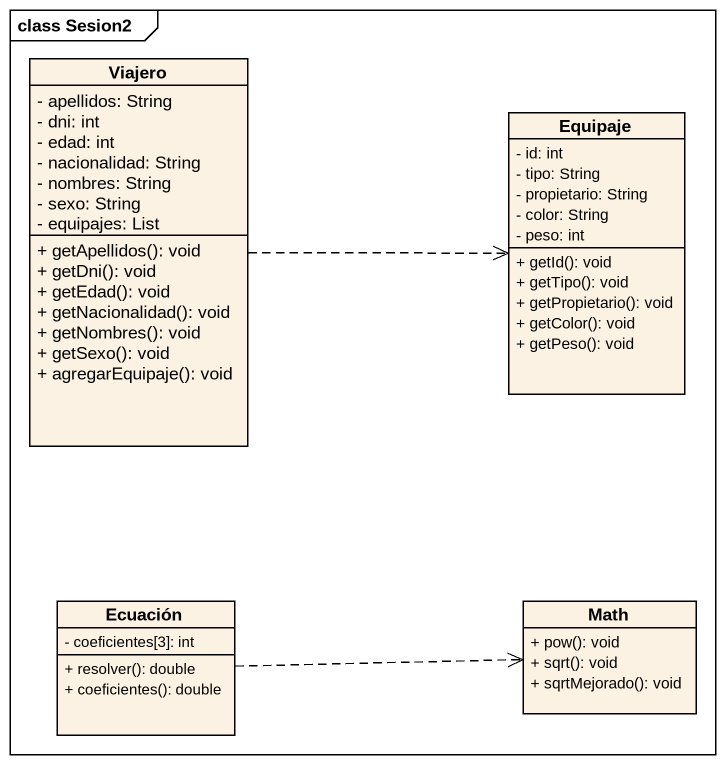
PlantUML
@startuml
mainframe class Sesion2
hide circle
hide empty members
skinparam classAttributeIconSize 0
class Viajero {
  - apellidos: String
  - dni: int
  - edad: int
  - nacionalidad: String
  - nombres: String
  - sexo: String
  - equipajes: List
  + getApellidos(): void
  + getDni(): void
  + getEdad(): void
  + getNacionalidad(): void
  + getNombres(): void
  + getSexo(): void
  + agregarEquipaje(): void
}
class Equipaje {
  - id: int
  - tipo: String
  - propietario: String
  - color: String
  - peso: int
  + getId(): void
  + getTipo(): void
  + getPropietario(): void
  + getColor(): void
  + getPeso(): void
}
class Ecuación {
  - coeficientes[3]: int
  + resolver(): double
  + coeficientes(): double
}
class Math {
  + pow(): void
  + sqrt(): void
  + sqrtMejorado(): void
}
Viajero .right.> Equipaje
Ecuación .right.> Math
@enduml
